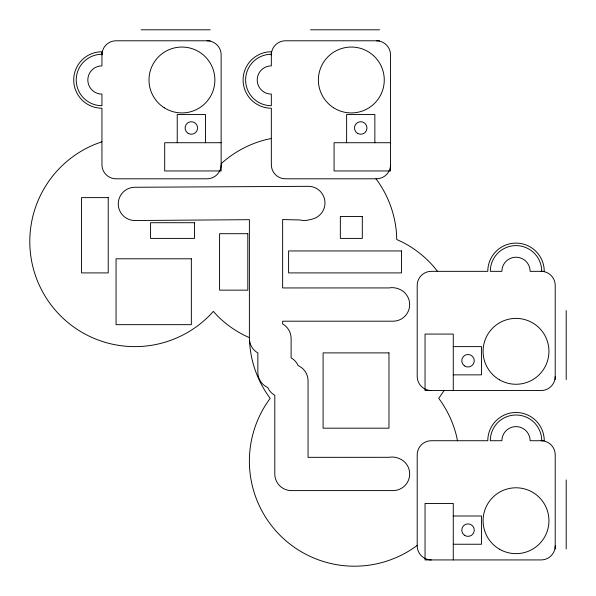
<?xml version="1.0" encoding="UTF-8"?>
<svg xmlns="http://www.w3.org/2000/svg" width="596" height="596" viewBox="0 0 596 596"><rect width="100%" height="100%" fill="white"/><g stroke="black" fill="none" stroke-linecap="round" stroke-linejoin="round"><path stroke-width="0.89" d="M444.065 390.551L438.716 398.381L439.475 399.35A105.082 105.082 0 0 1 456.64 436.585L457.467 440.727M221.146 163.788L223.478 161.628A105.082 105.082 0 0 1 267.194 139.36L271.336 138.533M417.2 545.37L416.232 546.13A105.082 105.082 0 0 1 269.452 399.35L270.212 398.381L269.452 397.405A105.082 105.082 0 0 1 249.702 343.885L249.456 337.679L244.017 335.168A105.082 105.082 0 0 1 217.421 315.843L213.308 311.388L209.189 315.843A105.082 105.082 0 0 1 47.509 299.922A105.082 105.082 0 0 1 94.667 144.448L101.946 141.766M141.155 29.8L210.172 29.8M310.546 29.8L379.555 29.8M210.172 40.781L116.064 40.781A14.118 14.118 0 0 0 101.946 54.892M379.555 40.781L285.454 40.781A14.118 14.118 0 0 0 271.336 54.892M221.146 142.727L164.682 142.727L164.682 170.955L221.146 170.955L221.146 54.892A14.118 14.118 0 0 0 207.028 40.781M390.536 142.727L334.073 142.727L334.073 170.955L390.536 170.955L390.536 54.892A14.118 14.118 0 0 0 376.419 40.781M453.273 346.619L481.508 346.619L481.508 374.854L453.273 374.854M453.273 516.009L481.508 516.009L481.508 544.245L453.273 544.245M375.979 178.8L376.739 179.769A105.082 105.082 0 0 1 396.489 233.289L396.727 239.503L402.173 242.013A105.082 105.082 0 0 1 434.372 267.395L437.479 271.336M249.582 340.837L249.709 341.694A16.628 16.628 0 0 0 256.779 352.273L257.859 352.921L257.859 372.329A16.628 16.628 0 0 0 266.65 386.99L267.768 387.519L268.297 388.637A16.628 16.628 0 0 0 273.72 394.627L274.801 395.275L274.801 473.962A16.628 16.628 0 0 0 291.422 490.59L393.062 490.59A16.628 16.628 0 0 0 399.596 458.674A26.827 26.827 0 0 0 397.115 457.81A16.628 16.628 0 0 0 389.054 457.318L308.05 457.341L308.05 380.799A16.628 16.628 0 0 0 299.259 366.138L298.149 365.609L297.62 364.491A16.628 16.628 0 0 0 292.189 358.509L291.109 357.861L291.109 338.454A16.628 16.628 0 0 0 283.726 324.626L282.638 323.978L282.638 321.199L393.062 321.199A16.628 16.628 0 0 0 399.596 289.291A26.827 26.827 0 0 0 397.115 288.419A16.628 16.628 0 0 0 389.054 287.928L282.638 287.95L282.638 219.566L299.967 219.954A16.628 16.628 0 0 0 308.05 220.088L312.14 219.134A16.628 16.628 0 0 0 308.363 186.317L134.763 187.271A16.628 16.628 0 0 0 118.261 204.018A16.628 16.628 0 0 0 135.001 220.52L249.389 219.686L249.389 337.641M566.2 310.546L566.2 379.555M566.2 479.936L566.2 548.946M555.219 379.555L555.219 285.454A14.118 14.118 0 0 0 541.108 271.336M555.219 548.946L555.219 454.845A14.118 14.118 0 0 0 541.108 440.727M453.273 390.536L453.273 334.073L425.045 334.073L425.045 390.536L541.108 390.536A14.118 14.118 0 0 0 555.219 376.419M453.273 559.927L453.273 503.464L425.045 503.464L425.045 559.927L541.108 559.927A14.118 14.118 0 0 0 555.219 545.809M374.854 142.727L374.854 114.492L346.619 114.492L346.619 142.727M205.464 142.727L205.464 114.492L177.228 114.492L177.228 142.727M541.734 440.727A25.725 25.725 0 0 0 516.009 415.002A25.725 25.725 0 0 0 490.292 440.727L501.892 440.727A14.118 14.118 0 0 1 516.009 426.609A14.118 14.118 0 0 1 530.127 440.727L544.245 440.727A28.228 28.228 0 0 0 516.009 412.492A28.228 28.228 0 0 0 487.781 440.727L431.318 440.727A14.118 14.118 0 0 0 417.2 454.845L417.2 545.809A14.118 14.118 0 0 0 431.318 559.927M541.734 271.336A25.725 25.725 0 0 0 516.009 245.612A25.725 25.725 0 0 0 490.292 271.336L501.892 271.336A14.118 14.118 0 0 1 516.009 257.219A14.118 14.118 0 0 1 530.127 271.336L544.245 271.336A28.228 28.228 0 0 0 516.009 243.108A28.228 28.228 0 0 0 487.781 271.336L431.318 271.336A14.118 14.118 0 0 0 417.2 285.454L417.2 376.419A14.118 14.118 0 0 0 431.318 390.536M271.336 54.266A25.725 25.725 0 0 0 245.612 79.991A25.725 25.725 0 0 0 271.336 105.708L271.336 94.108A14.118 14.118 0 0 1 257.219 79.991A14.118 14.118 0 0 1 271.336 65.873L271.336 51.755A28.228 28.228 0 0 0 243.108 79.991A28.228 28.228 0 0 0 271.336 108.219L271.336 164.682A14.118 14.118 0 0 0 285.454 178.8L376.419 178.8A14.118 14.118 0 0 0 390.536 164.682M101.946 54.266A25.725 25.725 0 0 0 76.228 79.991A25.725 25.725 0 0 0 101.946 105.708L101.946 94.108A14.118 14.118 0 0 1 87.828 79.991A14.118 14.118 0 0 1 101.946 65.873L101.946 51.755A28.228 28.228 0 0 0 73.718 79.991A28.228 28.228 0 0 0 101.946 108.219L101.946 164.682A14.118 14.118 0 0 0 116.064 178.8L207.028 178.8A14.118 14.118 0 0 0 221.146 164.682M108.219 197.619L81.555 197.619L81.555 272.908L108.219 272.908L108.219 197.619M362.308 216.445L340.346 216.445L340.346 238.4L362.308 238.4L362.308 216.445M194.482 222.718L150.572 222.718L150.572 238.4L194.482 238.4L194.482 222.718M247.809 233.692L219.581 233.692L219.581 290.155L247.809 290.155L247.809 233.692M401.518 250.946L288.591 250.946L288.591 272.908L401.518 272.908L401.518 250.946M191.346 258.791L116.064 258.791L116.064 324.664L191.346 324.664L191.346 258.791M388.972 352.892L323.092 352.892L323.092 428.181L388.972 428.181L388.972 352.892M464.366 535.223A6.273 6.273 0 0 0 474.26 530.738A6.273 6.273 0 0 0 465.431 524.413A6.273 6.273 0 0 0 464.366 535.223M499.545 549.236A32.936 32.936 0 0 0 548.946 520.718A32.936 32.936 0 0 0 499.545 492.192A32.936 32.936 0 0 0 499.545 549.236M464.366 365.84A6.273 6.273 0 0 0 474.26 361.355A6.273 6.273 0 0 0 465.431 355.022A6.273 6.273 0 0 0 464.366 365.84M499.545 379.853A32.936 32.936 0 0 0 548.946 351.327A32.936 32.936 0 0 0 499.545 322.801A32.936 32.936 0 0 0 499.545 379.853M357.6 133.415A6.273 6.273 0 0 0 367.009 127.984A6.273 6.273 0 0 0 357.6 122.552A6.273 6.273 0 0 0 357.6 133.415M333.626 107.772A32.936 32.936 0 0 0 384.234 81.428A32.936 32.936 0 0 0 336.114 50.772A32.936 32.936 0 0 0 333.626 107.772M188.209 133.415A6.273 6.273 0 0 0 197.619 127.984A6.273 6.273 0 0 0 188.209 122.552A6.273 6.273 0 0 0 188.209 133.415M164.243 107.772A32.936 32.936 0 0 0 214.843 81.428A32.936 32.936 0 0 0 166.731 50.772A32.936 32.936 0 0 0 164.243 107.772"/></g></svg>
